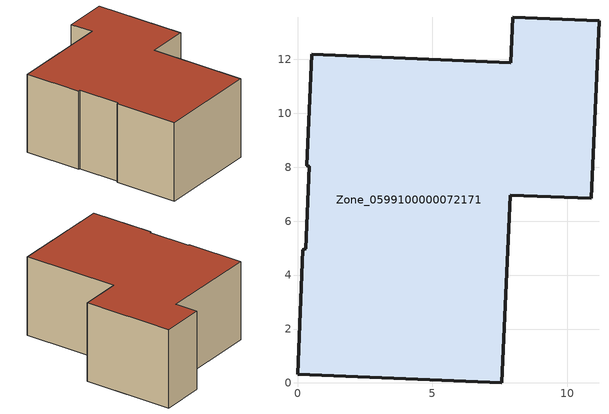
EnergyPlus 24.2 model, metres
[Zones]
Zone_0599100000072171
 floor ground (C_G): 0.44,8.04 0.34,8.05 0.52,12.19 7.91,11.88 7.98,13.57 11.18,13.44 10.89,6.85 7.88,6.97 7.57,0 0,0.32 0.2,4.93 0.31,4.97 z1.5
 wall outside (C_F): 10.89,6.85 11.18,13.44 7.98,13.57 7.91,11.88 0.52,12.19 0.34,8.05 0.44,8.04 0.31,4.97 0.2,4.93 0,0.32 7.57,0 7.88,6.97 10.89,6.85 z1.5:7.35
 roof outside (C_R): 0.34,8.05 0.44,8.04 0.31,4.97 0.2,4.93 0,0.32 7.57,0 7.88,6.97 10.89,6.85 11.18,13.44 7.98,13.57 7.91,11.88 0.52,12.19 z7.35
[BUILDING]
Pand.0599100000072171: North Axis=0; Terrain=City; Loads Convergence Tolerance Value=0.04; Temperature Convergence Tolerance Value=0.4; Solar Distribution=FullExterior; Maximum Number of Warmup Days=25; Minimum Number of Warmup Days=1
[Site:Location]
Rotterdam.The.Hague.AP_ZH_NLD Design_Conditions: Latitude=51.96; Longitude=4.45; Time Zone=1; Elevation=-4.5
[SITE:GROUNDTEMPERATURE:BUILDINGSURFACE]
18, 18, 18, 18, 18, 18, 18, 18, 18, 18, 18, 18
[MATERIAL] Thermal Absorptance=0.9; Solar Absorptance=0.7; Visible Absorptance=0.7
Name | Roughness | Thickness | Conductivity | Density | Specific Heat
G.D.1975-1991 | MediumSmooth | 0.15 | 0.288461 | 540 | 1210
F.D.1975-1991 | Rough | 0.3 | 0.230769 | 1920 | 840
R.D.1975-1991 | MediumRough | 0.2 | 0.153846 | 1500 | 1000
[CONSTRUCTION]
C_G: G.D.1975-1991
C_F: F.D.1975-1991
C_R: R.D.1975-1991
[ZONE]
Zone_0599100000072171: Type=1; Multiplier=1; Ceiling Height=Autocalculate; Volume=Autocalculate; Floor Area=autocalculate; Part of Total Floor Area=Yes
[ZONEINFILTRATION:DESIGNFLOWRATE]
Infil_Zone_0599100000072171: Zone or ZoneList or Space or SpaceList=Zone_0599100000072171; Schedule=AlwaysOn; Design Flow Rate Calculation Method=Flow/Area; Flow Rate per Floor Area=0.0042; Constant Term Coefficient=1; Temperature Term Coefficient=0; Velocity Term Coefficient=0; Velocity Squared Term Coefficient=0
[HVACTEMPLATE:ZONE:IDEALLOADSAIRSYSTEM]
Zone_0599100000072171: Maximum Heating Supply Air Temperature=50; Minimum Cooling Supply Air Temperature=13; Maximum Heating Supply Air Humidity Ratio=0.0156; Minimum Cooling Supply Air Humidity Ratio=0.0077; Heating Limit=NoLimit; Cooling Limit=NoLimit; Dehumidification Control Type=ConstantSensibleHeatRatio; Cooling Sensible Heat Ratio=0.7; Dehumidification Setpoint=60; Humidification Control Type=None; Humidification Setpoint=30; Outdoor Air Method=None; Outdoor Air Flow Rate per Person=0.00944; Outdoor Air Flow Rate per Zone Floor Area=0; Outdoor Air Flow Rate per Zone=0; Demand Controlled Ventilation Type=None; Outdoor Air Economizer Type=NoEconomizer; Heat Recovery Type=None; Sensible Heat Recovery Effectiveness=0.7; Latent Heat Recovery Effectiveness=0.65
[ZONECONTROL:THERMOSTAT]
ThermostatControl_Zone_0599100000072171: Zone or ZoneList=Zone_0599100000072171; Control Type Schedule=DualSetpointControlType; Control 1=Thermostat_Zone_0599100000072171; Temperature Difference Between Cutout And Setpoint=0
[THERMOSTATSETPOINT:DUALSETPOINT]
Thermostat_Zone_0599100000072171: Heating Setpoint Temperature Schedule=HeatingSetpoint_Zone_0599100000072171; Cooling Setpoint Temperature Schedule=CoolingSetpoint_Zone_0599100000072171
[SCHEDULE:COMPACT]
HeatingSetpoint_Zone_0599100000072171: Through: 12/31, For: AllDays, Until: 24:00, 21
CoolingSetpoint_Zone_0599100000072171: Through: 12/31, For: AllDays, Until: 24:00, 24
DualSetpointControlType: Through: 12/31, For: AllDays, Until: 24:00, 4
AlwaysOn: Through: 12/31, For: AllDays, Until: 24:00, 1
